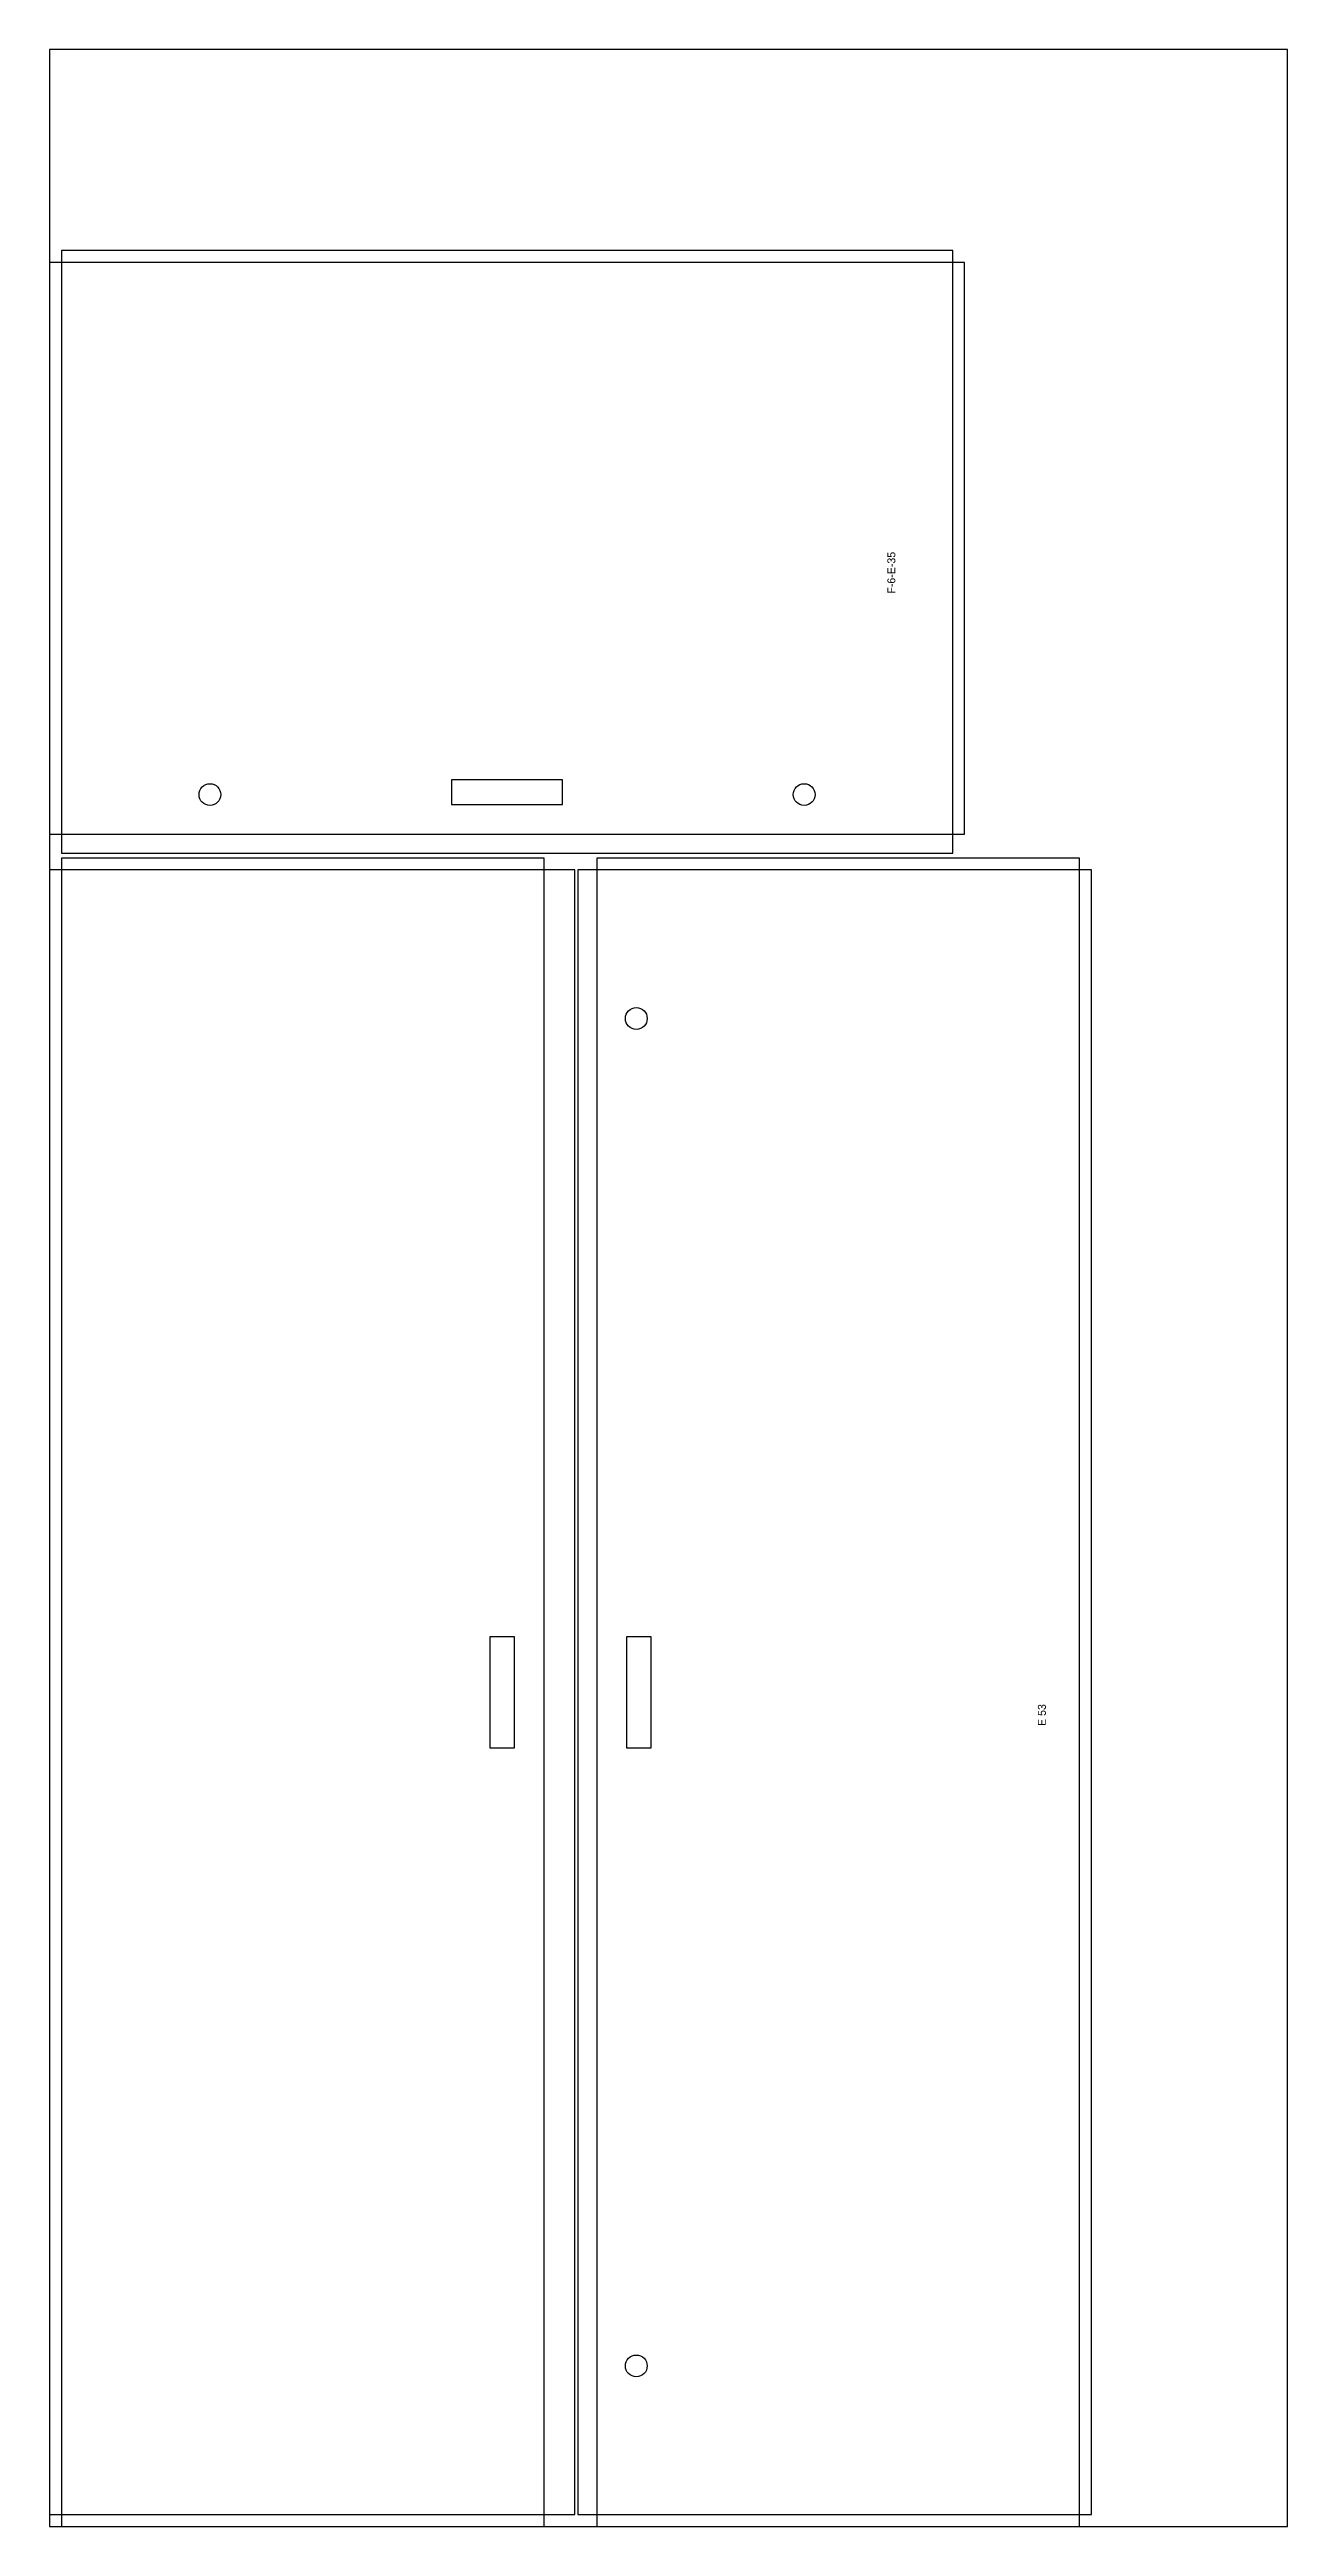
# Model space of a CAD drawing. Header units: metres. Extents: x 0 to 1250, y 0 to 2500.
import ezdxf
from ezdxf.enums import TextEntityAlignment as Align

# ---------------------------------------------------------------- set-up
doc = ezdxf.new("R2010")
doc.units = ezdxf.units.M
for name, color, linetype in [('BIN', 2, 'Continuous'), ('CUT', 4, 'Continuous'), ('DIMENSIONS', 1, 'Continuous')]:
    doc.layers.add(name, color=color, linetype=linetype)

msp = doc.modelspace()

# ---------------------------------------------------------------- linework, layer by layer
at = {"layer": 'BIN'}
msp.add_lwpolyline([(0, 0), (1250, 0), (1250, 2500), (0, 2500), (0, 0)], dxfattribs=at)
at = {"layer": 'CUT'}
for points in [[(924, 1708), (924, 2285), (0, 2285), (0, 1708), (924, 1708)], [(912, 1689), (912, 2297), (12, 2297), (12, 1689), (912, 1689)], [(518, 1738), (518, 1763), (406, 1763), (406, 1738), (518, 1738)], [(12, 0), (499.5, 0), (499.5, 1684), (12, 1684), (12, 0)], [(552.5, 0), (1040, 0), (1040, 1684), (552.5, 1684), (552.5, 0)], [(0, 12), (530.5, 12), (530.5, 1672), (0, 1672), (0, 12)], [(533.5, 12), (1052, 12), (1052, 1672), (533.5, 1672), (533.5, 12)], [(444.5, 786), (469.5, 786), (469.5, 898), (444.5, 898), (444.5, 786)], [(582.5, 786), (607.5, 786), (607.5, 898), (582.5, 898), (582.5, 786)]]:
    msp.add_lwpolyline(points, dxfattribs=at)
for centre in [(162, 1748), (762, 1748), (592.5, 1522), (592.5, 162)]:
    msp.add_circle(centre, 11, dxfattribs=at)

# ---------------------------------------------------------------- texts
at = {"layer": 'DIMENSIONS'}
for s, p in [('F-6-E-35', (850, 1993)), ('E 53', (1002, 830))]:
    msp.add_text(s, height=8, rotation=90, dxfattribs=at).set_placement(p, align=Align.MIDDLE_RIGHT)

doc.saveas('drawing.dxf')
